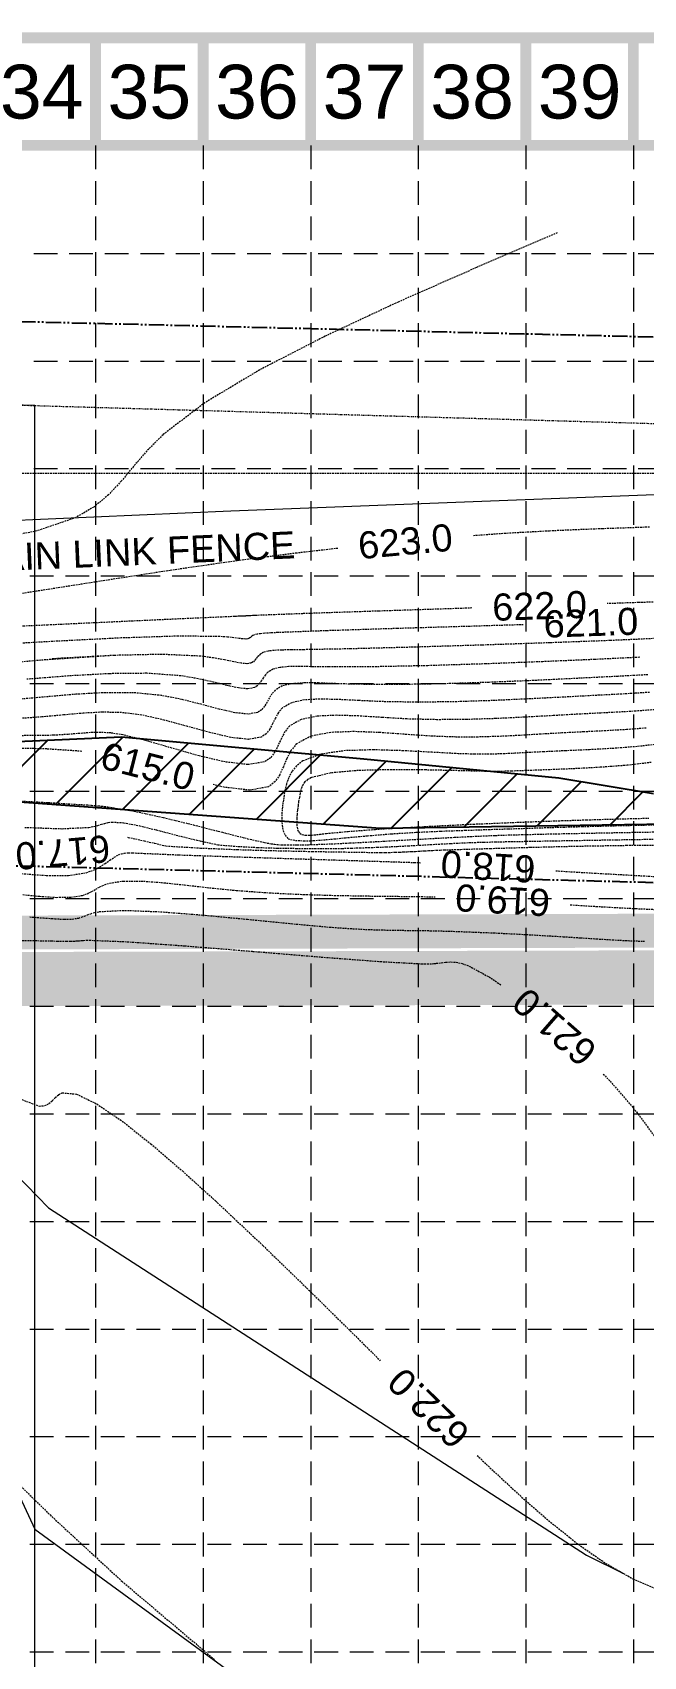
# Model space of a CAD drawing. Extents: x 299711 to 300729, y 199411 to 200048.
# Drawn here: x 300258.1 to 300348.3, y 199807.9 to 200047.6 of the extents above; entities that cross this region are included whole.
import ezdxf
from ezdxf.enums import TextEntityAlignment as Align

# ---------------------------------------------------------------- set-up
doc = ezdxf.new("R2010")
doc.units = 0
doc.header["$MEASUREMENT"] = 0
for name, pattern in [('DIVIDE2', [0.625, 0.25, -0.125, 0, -0.125, 0, -0.125]), ('HIDDEN', [0.375, 0.25, -0.125]), ('PHANTOM', [3.8, 2.25, -0.35, 0.25, -0.35, 0.25, -0.35])]:
    doc.linetypes.add(name, pattern=pattern)
for name, color, linetype in [('BASE', 7, 'Continuous'), ('BASE-27', 252, 'Continuous'), ('BOUND-13', 7, 'Continuous'), ('BOUND-17', 7, 'Continuous'), ('CONT-1', 252, 'Continuous'), ('CONT-2', 252, 'Continuous'), ('FIRM ON CONTOUR', 6, 'Continuous'), ('GRID', 254, 'HIDDEN'), ('LIMITS OF DISTURBANCE', 1, 'HIDDEN'), ('PRO-AREA', 2, 'Continuous'), ('PRO-GRADE', 2, 'Continuous'), ('PRO-ROW', 1, 'PHANTOM'), ('SILT FENCE', 200, 'Continuous'), ('WATER', 5, 'Continuous')]:
    doc.layers.add(name, color=color, linetype=linetype)
doc.styles.get("Standard").update_dxf_attribs({"font": 'ARIAL.TTF'})

msp = doc.modelspace()

# ---------------------------------------------------------------- hatches: boundary and pattern name
at = {"layer": 'WATER'}
h = msp.add_hatch(dxfattribs=at)
h.set_pattern_fill('ANSI31', color=256, scale=60, style=0)
h.paths.add_polyline_path([(300024.18, 199948.5), (300022.34, 199944.48), (300033.27, 199938.38), (300054.73, 199935.24), (300069.35, 199934.28), (300082.32, 199931.31), (300102.17, 199930.9), (300137.81, 199933.31), (300145.36, 199934.58), (300150.65, 199936.13), (300216.43, 199929.21), (300239.97, 199935.21), (300309.48, 199930.14), (300388.06, 199931.32), (300401.65, 199934.28), (300431.19, 199932.51), (300460.14, 199930.14), (300468.41, 199924.83), (300479.63, 199924.24), (300485.54, 199921.88), (300518.63, 199923.65), (300538.71, 199920.1), (300525.12, 199922.47), (300533.1, 199864.82), (300538.77, 199829.85), (300537.83, 199784.49), (300528.37, 199740.08), (300530.26, 199724.02), (300532.15, 199712.68), (300534.04, 199695.67), (300534.04, 199677.71), (300534.04, 199662.6), (300533.1, 199645.59), (300531.21, 199633.3), (300531.21, 199613.46), (300531.21, 199603.06), (300531.21, 199589.83), (300531.36, 199574.7), (300530.43, 199553.34), (300539.72, 199544.05), (300551.33, 199541.73), (300549.94, 199549.62), (300551.33, 199555.19), (300545.42, 199554.57), (300540.69, 199561.46), (300536.47, 199582.13), (300537.35, 199596.58), (300538.79, 199622.53), (300540.18, 199640.64), (300539.25, 199662), (300539.72, 199694.97), (300536.93, 199713.54), (300535.07, 199727.47), (300535.54, 199739.55), (300544.71, 199775.38), (300545.8, 199796.59), (300544.83, 199821.74), (300545.76, 199845.42), (300538.32, 199864.46), (300537.86, 199884.89), (300536.47, 199912.75), (300537.87, 199929.16), (300536.02, 199947.27), (300545.31, 199971.88), (300539.73, 199994.17), (300535.55, 200011.35), (300523.47, 200017.86), (300528.58, 199979.31), (300523.94, 199961.2), (300513.72, 199943.56), (300495.6, 199941.23), (300472.38, 199944.49), (300446.83, 199946.81), (300411.06, 199943.56), (300349.74, 199935.2), (300335.81, 199937.52), (300307.01, 199940.31), (300271.24, 199943.56), (300240.5, 199942.18), (300214.02, 199942.18), (300175.46, 199943.1), (300151.31, 199946.82), (300105.32, 199947.28), (300086.27, 199945.43), (300062.12, 199943.57), (300053.29, 199943.57)])

# ---------------------------------------------------------------- linework, layer by layer
at = {"layer": 'BASE', "const_width": 1.59}
for points in [[(299711.55, 199411.54), (300727.95, 199411.54), (300727.95, 200046.79), (299711.55, 200046.79)], [(299727.4, 199427.42), (300712.12, 199427.39), (300712.1, 200030.92), (299727.6, 200030.93)]]:
    msp.add_lwpolyline(points, close=True, dxfattribs=at)
for points in [[(300267.4, 200030.91), (300267.4, 200046.79)], [(300283.28, 200030.91), (300283.28, 200046.79)], [(300299.16, 200030.91), (300299.16, 200046.79)], [(300315.04, 200030.91), (300315.04, 200046.79)], [(300330.92, 200030.91), (300330.92, 200046.79)], [(300346.8, 200030.91), (300346.8, 200046.79)]]:
    msp.add_lwpolyline(points, dxfattribs=at)
at = {"layer": 'BASE-27', "linetype": 'Continuous', "lineweight": 0}
msp.add_lwpolyline([(300011.82, 200017.98), (300011.97, 199999.2), (300012.02, 199969.14), (300012.08, 199966.87), (300104.25, 199970.02), (300161.87, 199972.17), (300219.92, 199974.04), (300287.35, 199976.96), (300355.06, 199979.61), (300432.69, 199982.91), (300490.43, 200029.87)], dxfattribs=at)
at = {"layer": 'BOUND-13', "color": 7, "linetype": 'DIVIDE2', "lineweight": 0}
msp.add_lwpolyline([(300000.07, 199553.41), (300000.01, 200000.01), (300516.85, 199985.03), (300516.85, 199553.49), (300000.07, 199553.41)], dxfattribs=at)
at = {"layer": 'BOUND-17', "color": 7, "linetype": 'HIDDEN', "lineweight": 0}
msp.add_lwpolyline([(300612.41, 199998.52), (300505.72, 199998.52), (300434.95, 199982.51), (299854.88, 199982.5)], dxfattribs=at)
at = {"layer": 'CONT-1', "color": 25, "linetype": 'HIDDEN', "lineweight": 0}
for points in [[(300350, 199958.13), (300343.36, 199957.83), (300334.47, 199957.5), (300324.4, 199957.16), (300314.25, 199956.85), (300305.11, 199956.61), (300298.06, 199956.48), (300296.3, 199956.46), (300294.88, 199956.43), (300293.75, 199956.38), (300292.87, 199956.28), (300292.21, 199956.1), (300291.71, 199955.82), (300291.48, 199955.6), (300291.27, 199955.36), (300291.07, 199955.11), (300290.88, 199954.87), (300290.65, 199954.67), (300290.39, 199954.51), (300289.75, 199954.41), (300288.89, 199954.49), (300287.79, 199954.7), (300286.43, 199954.98), (300284.8, 199955.27), (300282.88, 199955.53), (300277.15, 199955.79), (300270.15, 199955.64), (300262.39, 199955.22), (300260.99, 199955.13)], [(300348.66, 199944.91), (300345.79, 199944.69), (300342.68, 199944.51), (300339.44, 199944.35), (300336.24, 199944.19), (300333.06, 199944.01), (300329.98, 199943.83), (300326.93, 199943.68), (300323.82, 199943.59), (300320.59, 199943.59), (300317.16, 199943.71), (300313.31, 199943.97), (300309.38, 199944.25), (300305.57, 199944.4), (300302.12, 199944.27), (300299.22, 199943.73), (300297.1, 199942.61), (300296.24, 199941.6), (300295.63, 199940.43), (300295.12, 199939.2), (300294.59, 199938.03), (300293.91, 199937.01), (300292.93, 199936.25), (300290.17, 199935.75), (300286.41, 199936.17), (300284.74, 199936.57)], [(300265.38, 199941.48), (300260.19, 199941.83), (300252.78, 199942.02)], [(300253, 199934.34), (300260.38, 199933.93), (300266.28, 199933.56), (300266.8, 199933.52), (300267.3, 199933.48), (300267.78, 199933.44), (300268.26, 199933.4), (300268.74, 199933.35), (300269.22, 199933.29), (300273.1, 199932.65), (300277.43, 199931.71), (300281.88, 199930.62), (300286.13, 199929.53), (300289.85, 199928.59), (300292.71, 199927.95), (300293.31, 199927.84), (300293.84, 199927.77), (300294.32, 199927.71), (300294.79, 199927.68), (300295.26, 199927.66), (300295.75, 199927.66), (300297.16, 199927.66), (300298.82, 199927.7), (300300.69, 199927.77), (300302.74, 199927.85), (300304.93, 199927.96), (300307.2, 199928.07), (300309.88, 199928.22), (300312.58, 199928.37), (300315.26, 199928.52), (300317.87, 199928.66), (300320.36, 199928.79), (300322.68, 199928.91), (300324.58, 199929), (300326.41, 199929.07), (300328.29, 199929.14), (300330.33, 199929.19), (300332.63, 199929.25), (300335.31, 199929.31), (300340.88, 199929.42), (300347.29, 199929.54), (300353.98, 199929.65)], [(300257.68, 199917.04), (300259.7, 199916.89), (300261.39, 199916.77), (300262.79, 199916.7), (300263.96, 199916.73), (300264.91, 199916.88), (300265.34, 199917.01), (300265.75, 199917.17), (300266.19, 199917.34), (300266.68, 199917.52), (300267.25, 199917.68), (300267.94, 199917.82), (300271.72, 199918.01), (300277, 199917.8), (300283.23, 199917.32), (300289.84, 199916.69), (300296.28, 199916.05), (300301.97, 199915.53), (300305.02, 199915.32), (300307.67, 199915.18), (300310.04, 199915.11), (300312.26, 199915.07), (300314.47, 199915.04), (300316.8, 199915.01), (300319.82, 199914.93), (300323.07, 199914.81), (300326.47, 199914.67), (300329.89, 199914.5), (300333.26, 199914.31), (300336.45, 199914.12), (300338.97, 199913.96), (300341.35, 199913.8), (300343.68, 199913.66), (300346.01, 199913.54), (300348.41, 199913.45)]]:
    msp.add_lwpolyline(points, dxfattribs=at)
at = {"layer": 'CONT-2', "color": 43, "linetype": 'HIDDEN', "lineweight": 0}
for points in [[(300335.55, 200018), (300323.61, 200012.88), (300312.05, 200007.79), (300301.27, 200002.75), (300291.64, 199997.79), (300283.54, 199992.94), (300277.36, 199988.22), (300274.99, 199985.84), (300273.01, 199983.54), (300271.2, 199981.37), (300269.32, 199979.35), (300267.14, 199977.54), (300264.45, 199975.97), (300258.78, 199974.02), (300251.76, 199972.64)], [(300349.16, 199974.58), (300345.79, 199974.45), (300342.21, 199974.33), (300338.41, 199974.18), (300334.37, 199974), (300327.91, 199973.64), (300323.09, 199973.3)], [(300303.18, 199971.44), (300297.09, 199970.74), (300288.32, 199969.61), (300278.42, 199968.18), (300268.44, 199966.64), (300258.7, 199965.11), (300249.53, 199963.7)], [(300354.96, 199963.68), (300347.59, 199963.44), (300342.94, 199963.28)], [(300322.95, 199962.64), (300322.59, 199962.62), (300309.18, 199962.18), (300297.98, 199961.8), (300291.09, 199961.54), (300290.81, 199961.52), (300290.55, 199961.51), (300290.33, 199961.5), (300290.13, 199961.49), (300289.95, 199961.48), (300289.78, 199961.47), (300289.69, 199961.47), (300289.6, 199961.46), (300289.51, 199961.45), (300289.42, 199961.45), (300289.33, 199961.44), (300289.24, 199961.44), (300289.08, 199961.43), (300288.89, 199961.42), (300288.69, 199961.41), (300288.46, 199961.41), (300288.2, 199961.4), (300287.91, 199961.38), (300281.92, 199961.12), (300272.19, 199960.67), (300260.35, 199960.12), (300248.05, 199959.56)], [(300330.53, 199960.17), (300323.8, 199959.96), (300311.92, 199959.61), (300301.56, 199959.28), (300294.33, 199959.01), (300293.25, 199958.95), (300292.39, 199958.9), (300291.73, 199958.84), (300291.24, 199958.77), (300290.87, 199958.67), (300290.6, 199958.56), (300290.48, 199958.47), (300290.36, 199958.38), (300290.26, 199958.29), (300290.15, 199958.21), (300290.04, 199958.14), (300289.9, 199958.09), (300289.59, 199958.05), (300289.16, 199958.08), (300288.58, 199958.15), (300287.83, 199958.25), (300286.88, 199958.35), (300285.7, 199958.43), (300279.59, 199958.48), (300271.18, 199958.21), (300261.45, 199957.72), (300251.37, 199957.15)], [(300347.74, 199955.36), (300347.27, 199955.34), (300341.1, 199955.04), (300333.43, 199954.71), (300324.96, 199954.39), (300316.4, 199954.12), (300308.47, 199953.96), (300301.85, 199953.93), (300299.51, 199953.97), (300297.53, 199954), (300295.9, 199953.98), (300294.59, 199953.86), (300293.58, 199953.6), (300292.82, 199953.16), (300292.47, 199952.79), (300292.17, 199952.36), (300291.89, 199951.93), (300291.61, 199951.51), (300291.28, 199951.15), (300290.87, 199950.88), (300289.85, 199950.7), (300288.49, 199950.84), (300286.8, 199951.2), (300284.81, 199951.69), (300282.53, 199952.2), (300279.99, 199952.63), (300274.98, 199953), (300269.4, 199952.94), (300263.44, 199952.61), (300257.26, 199952.12)], [(300348.94, 199952.79), (300346.89, 199952.67), (300344.52, 199952.55), (300338.95, 199952.27), (300332.46, 199951.95), (300325.48, 199951.66), (300318.41, 199951.44), (300311.68, 199951.33), (300305.68, 199951.38), (300302.81, 199951.47), (300300.3, 199951.57), (300298.16, 199951.58), (300296.37, 199951.46), (300294.95, 199951.13), (300293.91, 199950.52), (300293.44, 199949.98), (300293.06, 199949.38), (300292.71, 199948.74), (300292.35, 199948.14), (300291.92, 199947.62), (300291.36, 199947.23), (300289.92, 199946.97), (300287.98, 199947.18), (300285.64, 199947.71), (300282.99, 199948.42), (300280.11, 199949.14), (300277.1, 199949.73), (300273.02, 199950.13), (300268.83, 199950.14), (300264.51, 199949.9), (300260.02, 199949.51), (300255.34, 199949.1)], [(300349.15, 199950.18), (300346.96, 199950.04), (300344.49, 199949.9), (300341.75, 199949.76), (300336.89, 199949.5), (300331.57, 199949.23), (300325.98, 199948.97), (300320.32, 199948.79), (300314.76, 199948.73), (300309.51, 199948.82), (300306.21, 199948.98), (300303.19, 199949.13), (300300.51, 199949.19), (300298.21, 199949.07), (300296.35, 199948.66), (300294.98, 199947.88), (300294.4, 199947.19), (300293.94, 199946.39), (300293.54, 199945.56), (300293.11, 199944.77), (300292.57, 199944.08), (300291.86, 199943.57), (300289.94, 199943.24), (300287.35, 199943.53), (300284.29, 199944.25), (300280.95, 199945.17), (300277.53, 199946.1), (300274.22, 199946.83), (300271.23, 199947.2), (300268.4, 199947.26), (300265.58, 199947.11), (300262.65, 199946.85), (300259.47, 199946.55), (300255.89, 199946.31)], [(300349.89, 199947.63), (300347.52, 199947.44), (300344.87, 199947.28), (300342.01, 199947.13), (300338.99, 199946.98), (300334.93, 199946.75), (300330.74, 199946.52), (300326.46, 199946.31), (300322.12, 199946.18), (300317.74, 199946.15), (300313.34, 199946.26), (300309.7, 199946.48), (300306.2, 199946.7), (300302.96, 199946.8), (300300.11, 199946.67), (300297.76, 199946.19), (300296.06, 199945.24), (300295.35, 199944.39), (300294.83, 199943.4), (300294.37, 199942.37), (300293.88, 199941.39), (300293.24, 199940.54), (300292.35, 199939.92), (300289.88, 199939.52), (300286.54, 199939.91), (300282.68, 199940.81), (300278.65, 199941.96), (300274.78, 199943.08), (300271.43, 199943.91), (300269.67, 199944.19), (300268.12, 199944.28), (300266.64, 199944.24), (300265.1, 199944.12), (300263.35, 199943.98), (300261.26, 199943.85), (300255.85, 199943.78)], [(300350.31, 199942.53), (300347.33, 199942.18), (300343.92, 199941.92), (300340.33, 199941.72), (300336.78, 199941.56), (300333.52, 199941.41), (300331.32, 199941.3), (300329.31, 199941.19), (300327.38, 199941.1), (300325.42, 199941.06), (300323.31, 199941.06), (300320.95, 199941.13), (300317.08, 199941.34), (300312.79, 199941.57), (300308.42, 199941.7), (300304.28, 199941.58), (300300.69, 199941.08), (300297.99, 199940.06), (300297.05, 199939.33), (300296.37, 199938.49), (300295.9, 199937.58), (300295.58, 199936.66), (300295.37, 199935.77), (300295.23, 199934.96), (300295.17, 199934.6), (300295.12, 199934.26), (300295.07, 199933.92), (300295.02, 199933.59), (300294.98, 199933.25), (300294.94, 199932.88), (300294.89, 199932.15), (300294.88, 199931.35), (300294.94, 199930.54), (300295.1, 199929.77), (300295.38, 199929.09), (300295.81, 199928.55), (300296.92, 199928.34), (300298.16, 199928.27), (300299.54, 199928.3), (300301.03, 199928.41), (300302.61, 199928.55), (300304.28, 199928.72), (300307.55, 199929.02), (300311.06, 199929.31), (300314.7, 199929.53), (300318.37, 199929.7), (300321.98, 199929.83), (300325.43, 199929.95), (300328.28, 199930.04), (300331, 199930.13), (300333.68, 199930.22), (300336.4, 199930.3), (300339.22, 199930.38), (300342.23, 199930.46), (300345.95, 199930.55), (300349.84, 199930.63)], [(300349.44, 199939.84), (300345.88, 199939.42), (300341.89, 199939.12), (300337.82, 199938.9), (300334.05, 199938.75), (300330.96, 199938.64), (300329.8, 199938.6), (300328.8, 199938.56), (300327.86, 199938.53), (300326.89, 199938.52), (300325.82, 199938.52), (300324.55, 199938.53), (300320.78, 199938.63), (300316.1, 199938.73), (300311.07, 199938.77), (300306.22, 199938.65), (300302.11, 199938.29), (300299.26, 199937.6), (300298.71, 199937.31), (300298.31, 199936.98), (300298.03, 199936.61), (300297.83, 199936.2), (300297.7, 199935.77), (300297.6, 199935.3), (300297.49, 199934.71), (300297.38, 199934.09), (300297.29, 199933.45), (300297.2, 199932.8), (300297.14, 199932.17), (300297.1, 199931.55), (300297.09, 199931.09), (300297.1, 199930.66), (300297.14, 199930.27), (300297.22, 199929.92), (300297.35, 199929.63), (300297.54, 199929.4), (300297.89, 199929.2), (300298.35, 199929.11), (300298.94, 199929.1), (300299.65, 199929.15), (300300.5, 199929.24), (300301.47, 199929.36), (300304.7, 199929.66), (300308.7, 199929.96), (300313.26, 199930.24), (300318.16, 199930.5), (300323.2, 199930.74), (300328.16, 199930.95), (300332.31, 199931.11), (300336.23, 199931.25), (300339.88, 199931.37), (300343.25, 199931.47), (300346.32, 199931.55), (300349.06, 199931.62)], [(300256.95, 199930.26), (300262.45, 199930.06), (300266.4, 199930.26), (300267.12, 199930.39), (300267.73, 199930.55), (300268.26, 199930.71), (300268.76, 199930.85), (300269.26, 199930.97), (300269.8, 199931.04), (300271.57, 199930.94), (300273.81, 199930.51), (300276.41, 199929.87), (300279.28, 199929.12), (300282.33, 199928.38), (300285.47, 199927.68), (300288.43, 199927.45), (300291.36, 199927.29), (300294.24, 199927.2), (300297.05, 199927.16), (300299.78, 199927.14), (300302.41, 199927.13), (300303.79, 199927.15), (300305.14, 199927.2), (300306.43, 199927.24), (300307.7, 199927.28), (300308.98, 199927.32), (300310.3, 199927.38), (300311.9, 199927.45), (300313.55, 199927.54), (300315.22, 199927.63), (300316.85, 199927.72), (300318.42, 199927.81), (300319.86, 199927.89), (300321.02, 199927.94), (300322.15, 199927.99), (300323.35, 199928.04), (300324.73, 199928.08), (300326.38, 199928.12), (300328.4, 199928.16), (300335.36, 199928.28), (300344.23, 199928.43), (300353.9, 199928.58)], [(300272.12, 199928.8), (300272.23, 199928.78), (300273.31, 199928.56), (300274.6, 199928.26), (300276.13, 199927.92), (300277.79, 199927.51), (300282.88, 199927.21), (300288.32, 199926.98), (300293.91, 199926.82), (300299.44, 199926.7), (300304.71, 199926.62), (300309.51, 199926.54), (300310.2, 199926.55), (300311, 199926.57), (300311.69, 199926.59), (300312.3, 199926.61), (300312.85, 199926.63), (300313.39, 199926.66), (300314.01, 199926.69), (300314.65, 199926.72), (300315.29, 199926.76), (300315.93, 199926.8), (300316.57, 199926.83), (300317.19, 199926.86), (300317.73, 199926.89), (300318.29, 199926.91), (300318.89, 199926.93), (300319.58, 199926.96), (300320.38, 199926.98), (300321.33, 199927.01), (300325.71, 199927.15), (300331.58, 199927.32), (300338.44, 199927.49), (300345.78, 199927.61), (300353.09, 199927.66)], [(300256.49, 199923.43), (300260.18, 199923.16), (300263.4, 199923.16), (300266.02, 199923.56), (300267.09, 199923.94), (300268.01, 199924.41), (300268.81, 199924.92), (300269.52, 199925.42), (300270.16, 199925.86), (300270.77, 199926.2), (300271.21, 199926.36), (300271.68, 199926.46), (300272.22, 199926.5), (300272.86, 199926.49), (300273.64, 199926.46), (300274.59, 199926.42), (300279.7, 199926.2), (300286.69, 199925.96), (300294.61, 199925.7), (300302.5, 199925.46), (300309.43, 199925.24), (300314.44, 199925.08), (300315.18, 199925.05), (300315.37, 199925.04)], [(300256.29, 199920.36), (300259.16, 199920.09), (300261.65, 199919.93), (300263.76, 199919.95), (300265.46, 199920.22), (300266.17, 199920.47), (300266.81, 199920.78), (300267.43, 199921.13), (300268.05, 199921.47), (300268.73, 199921.78), (300269.49, 199922.04), (300271.54, 199922.34), (300274.11, 199922.34), (300277.13, 199922.12), (300280.53, 199921.76), (300284.23, 199921.34), (300288.15, 199920.95), (300293.1, 199920.59), (300298.12, 199920.35), (300303.06, 199920.21), (300307.77, 199920.13), (300312.09, 199920.08), (300315.87, 199920.03), (300317.51, 199919.99)], [(300335.33, 199923.84), (300341.12, 199923.5), (300351.02, 199922.95)], [(300337.48, 199918.83), (300341.31, 199918.59), (300347.16, 199918.27), (300353.42, 199918)], [(300255.84, 199913.59), (300260.82, 199913.5), (300261.77, 199913.47), (300262.52, 199913.46), (300263.13, 199913.45), (300263.63, 199913.45), (300264.08, 199913.46), (300264.52, 199913.49), (300264.75, 199913.51), (300265.01, 199913.53), (300265.3, 199913.56), (300265.63, 199913.58), (300266.01, 199913.59), (300266.46, 199913.6), (300272.07, 199913.38), (300280.6, 199912.77), (300290.63, 199911.96), (300300.72, 199911.12), (300309.46, 199910.45), (300315.44, 199910.13), (300315.92, 199910.12), (300316.36, 199910.12), (300316.74, 199910.13), (300317.08, 199910.14), (300317.4, 199910.16), (300317.7, 199910.19), (300318.42, 199910.28), (300319.12, 199910.36), (300319.85, 199910.4), (300320.63, 199910.34), (300321.51, 199910.16), (300322.53, 199909.79), (300325.78, 199908.02), (300327.3, 199906.96)], [(300342.34, 199893.84), (300343.37, 199892.8), (300347.26, 199888.25), (300350.17, 199884.28)], [(300255.1, 199890.59), (300259.12, 199889.11), (300259.91, 199889.2), (300260.52, 199889.49), (300261.02, 199889.91), (300261.46, 199890.37), (300261.93, 199890.79), (300262.47, 199891.08), (300264.59, 199890.89), (300267.59, 199889.43), (300271.31, 199886.91), (300275.57, 199883.54), (300280.23, 199879.54), (300285.1, 199875.13), (300292.1, 199868.54), (300299.13, 199861.72), (300306.11, 199854.84), (300309.43, 199851.54)], [(300323.73, 199837.56), (300325.89, 199835.49), (300330.3, 199831.41), (300334.55, 199827.71), (300338.67, 199824.43), (300342.72, 199821.62), (300346.73, 199819.33), (300350.75, 199817.6)], [(300253.95, 199835.38), (300260.68, 199828.78), (300271.3, 199818.98), (300285.06, 199807.34)]]:
    msp.add_lwpolyline(points, dxfattribs=at)
at = {"layer": 'FIRM ON CONTOUR', "color": 25, "linetype": 'HIDDEN', "lineweight": 0}
for points in [[(300350, 199958.13), (300343.36, 199957.83), (300334.47, 199957.5), (300324.4, 199957.16), (300314.25, 199956.85), (300305.11, 199956.61), (300298.06, 199956.48), (300296.3, 199956.46), (300294.88, 199956.43), (300293.75, 199956.38), (300292.87, 199956.28), (300292.21, 199956.1), (300291.71, 199955.82), (300291.48, 199955.6), (300291.27, 199955.36), (300291.07, 199955.11), (300290.88, 199954.87), (300290.65, 199954.67), (300290.39, 199954.51), (300289.75, 199954.41), (300288.89, 199954.49), (300287.79, 199954.7), (300286.43, 199954.98), (300284.8, 199955.27), (300282.88, 199955.53), (300277.15, 199955.79), (300270.15, 199955.64), (300259.3, 199954.93), (300252.43, 199954.29)], [(300257.68, 199917.04), (300259.7, 199916.89), (300261.39, 199916.77), (300262.79, 199916.7), (300263.96, 199916.73), (300264.91, 199916.88), (300265.34, 199917.01), (300265.75, 199917.17), (300266.19, 199917.34), (300266.68, 199917.52), (300267.25, 199917.68), (300267.94, 199917.82), (300271.72, 199918.01), (300277, 199917.8), (300283.23, 199917.32), (300289.84, 199916.69), (300296.28, 199916.05), (300301.97, 199915.53), (300305.02, 199915.32), (300307.67, 199915.18), (300310.04, 199915.11), (300312.26, 199915.07), (300314.47, 199915.04), (300316.8, 199915.01), (300319.82, 199914.93), (300323.07, 199914.81), (300326.47, 199914.67), (300329.89, 199914.5), (300333.26, 199914.31), (300336.45, 199914.12), (300338.97, 199913.96), (300341.35, 199913.8), (300343.68, 199913.66), (300346.01, 199913.54), (300348.41, 199913.45)]]:
    msp.add_lwpolyline(points, dxfattribs=at)
at = {"layer": 'GRID', "color": 252, "linetype": 'HIDDEN', "lineweight": 0, "ltscale": 14}
for p, q in [((300267.4, 200030.91), (300267.4, 199474.99)), ((300283.28, 200030.91), (300283.28, 199474.99)), ((300299.16, 200030.91), (300299.16, 199474.99)), ((300315.04, 200030.91), (300315.04, 199474.99)), ((300330.92, 200030.91), (300330.92, 199474.99)), ((300346.8, 200030.91), (300346.8, 199474.99)), ((299728.02, 200014.98), (300712.66, 200014.98)), ((299728.02, 199999.09), (300712.66, 199999.09)), ((299728.02, 199983.21), (300712.66, 199983.21)), ((299727.44, 199967.38), (300712.07, 199967.38)), ((299727.44, 199951.5), (300712.07, 199951.5)), ((299727.44, 199935.62), (300712.07, 199935.62)), ((299727.44, 199919.74), (300712.07, 199919.74)), ((299727.44, 199903.86), (300712.07, 199903.86)), ((299727.44, 199887.98), (300712.07, 199887.98)), ((299727.44, 199872.1), (300712.07, 199872.1)), ((299727.44, 199856.21), (300712.07, 199856.21)), ((299727.44, 199840.33), (300712.07, 199840.33)), ((299727.44, 199824.45), (300712.07, 199824.45)), ((299727.44, 199808.57), (300712.07, 199808.57))]:
    msp.add_line(p, q, dxfattribs=at)
at = {"layer": 'LIMITS OF DISTURBANCE', "ltscale": 70, "const_width": 5, "flags": 128}
msp.add_lwpolyline([(299986.81, 199545.4), (300521.51, 199548.42), (300520.25, 199915.51), (299987.02, 199913.95), (299986.78, 199550.48)], close=True, dxfattribs=at)
at = {"layer": 'PRO-AREA', "color": 7, "linetype": 'Continuous', "lineweight": 0, "flags": 128}
msp.add_lwpolyline([(300000.07, 199553.41), (300258.46, 199553.45), (300258.43, 199992.52), (300000.01, 200000.01), (299999.98, 199931.98), (300000.07, 199553.41)], dxfattribs=at)
at = {"layer": 'PRO-GRADE', "color": 25, "linetype": 'Continuous', "lineweight": 0, "flags": 128}
for points in [[(300155.89, 199914.35), (300169.24, 199912.21), (300177.49, 199908.24), (300180.39, 199904.57), (300184.95, 199900.3), (300243.84, 199875.92), (300255.56, 199832.84), (300258.46, 199826.66), (300291.63, 199802.41)], [(300214.73, 199911.39), (300218.2, 199910.79), (300226.36, 199906.86), (300228.89, 199904.58), (300231.76, 199902.18), (300249.24, 199896.53), (300251.4, 199894.4), (300255.56, 199879.12), (300260.47, 199874.12), (300339.85, 199822.83), (300345.51, 199820.03)]]:
    msp.add_lwpolyline(points, dxfattribs=at)
at = {"layer": 'PRO-ROW', "color": 7, "flags": 128}
for points in [[(300516.85, 199998.52), (300025, 200010.54), (300025, 200010.54, -0.348707), (300000.65, 200029.87, -0.348707)], [(300516.85, 199917.71), (300025.02, 199930.59, 0.40652), (300000.02, 199906.24)]]:
    msp.add_lwpolyline(points, format="xyb", dxfattribs=at)
at = {"layer": 'SILT FENCE', "const_width": 8, "flags": 128}
msp.add_lwpolyline([(299989.8, 199552.29), (300256.52, 199553.77), (300515.14, 199555.09), (300513.45, 199908.52), (299989.74, 199907.19)], dxfattribs=at)
at = {"layer": 'WATER', "flags": 128}
for points in [[(300349.74, 199935.2), (300335.81, 199937.52), (300307.01, 199940.31), (300271.24, 199943.56), (300240.5, 199942.18), (300214.02, 199942.18), (300175.46, 199943.1), (300151.31, 199946.82), (300105.32, 199947.28), (300086.27, 199945.43), (300062.12, 199943.57)], [(300069.35, 199934.28), (300082.32, 199931.31), (300102.17, 199930.9), (300137.81, 199933.31), (300145.36, 199934.58), (300150.65, 199936.13), (300216.43, 199929.21), (300239.97, 199935.21), (300309.48, 199930.14), (300388.06, 199931.32)]]:
    msp.add_lwpolyline(points, dxfattribs=at)

# ---------------------------------------------------------------- texts
at = {"layer": 'BASE'}
for s, p in [('34', (300259.46, 200038.85)), ('35', (300275.34, 200038.85)), ('36', (300291.22, 200038.85)), ('37', (300307.1, 200038.85)), ('38', (300322.98, 200038.85)), ('39', (300338.86, 200038.85))]:
    msp.add_text(s, height=7.941, dxfattribs=at).set_placement(p, align=Align.MIDDLE_CENTER)
at = {"layer": 'BASE-27', "linetype": 'Continuous', "lineweight": 0}
msp.add_text("6' CHAIN LINK FENCE", height=4, rotation=2.4846, dxfattribs=at).set_placement((300268.2, 199968.73), align=Align.CENTER)
at = {"layer": 'CONT-1', "color": 25, "linetype": 'Continuous', "lineweight": 0}
for s, rotation, p in [('623.0', 5.3206, (300313.12, 199972.47)), ('622.0', 1.8583, (300332.94, 199962.96)), ('621.0', 1.912, (300340.52, 199960.48)), ('617.0', 184.9714, (300262.57, 199926.55)), ('618.0', 176.5704, (300325.35, 199924.46)), ('619.0', 176.6681, (300327.5, 199919.5)), ('621.0', 138.9172, (300335.14, 199900.77)), ('622.0', 135.6407, (300316.55, 199844.52))]:
    msp.add_text(s, height=4, rotation=rotation, dxfattribs=at).set_placement(p, align=Align.MIDDLE)
at = {"layer": 'CONT-2', "color": 43, "linetype": 'Continuous', "lineweight": 0}
msp.add_text('615.0', height=4, rotation=345.7548, dxfattribs=at).set_placement((300275.11, 199939.27), align=Align.MIDDLE)

doc.saveas('drawing.dxf')
